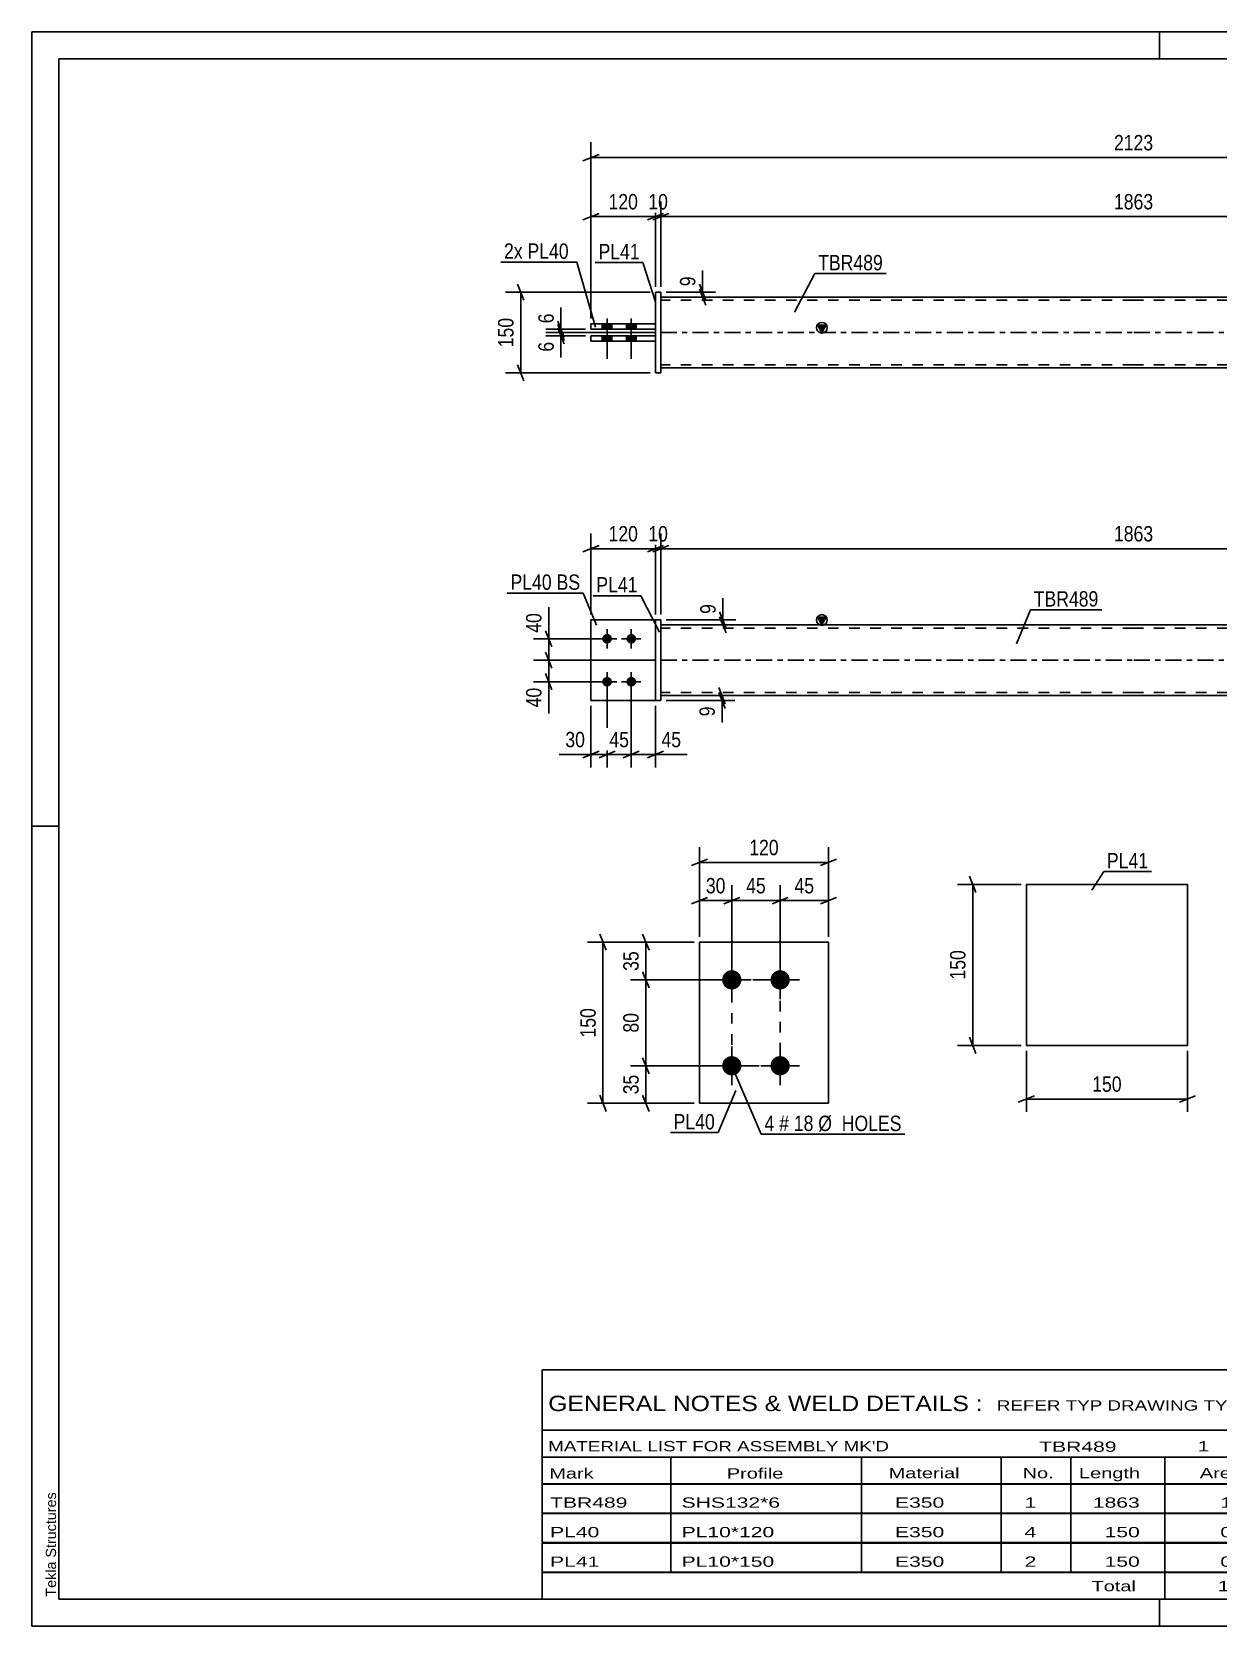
# Model space of a CAD drawing. Header units: millimetres. Extents: x 0 to 420, y 0 to 297.
# Drawn here: x 0 to 220.9, y 0 to 297 of the extents above; entities that cross this region are included whole.
import ezdxf

# ---------------------------------------------------------------- set-up
doc = ezdxf.new("R2010")
doc.units = ezdxf.units.MM
doc.linetypes.add('DXK_LINE_DOT2', pattern=[3.9198, 1.9599, -1.9599])
doc.linetypes.add('DXK_LINE_DOT3', pattern=[5.9187, 2.979, -0.9799, 0.9799, -0.9799])
doc.styles.add('Arial', font='ARIAL.TTF', dxfattribs={"height": 0.2})
doc.styles.add('Arial Narrow', font='ARIALN.TTF', dxfattribs={"height": 0.2})

# ---------------------------------------------------------------- blocks, each defined once
blk = doc.blocks.new('Unknown-582684312-1127')
at = {"color": 5, "linetype": 'Continuous'}
for p, q in [((420, 297), (0, 297)), ((0, 297), (0, 0)), ((0, 292), (0, 297)), ((210, 292), (210, 297)), ((415, 292), (5, 292)), ((5, 292), (5, 5)), ((5, 149), (0, 149)), ((0, 0), (0, 5)), ((5, 5), (415, 5)), ((210, 0), (210, 5)), ((0, 0), (420, 0))]:
    blk.add_line(p, q, dxfattribs=at)
at = {"color": 174, "linetype": 'Continuous', "style": 'Arial'}
blk.add_text('Tekla Structures', height=1.9102, rotation=90, dxfattribs=at).set_placement((4.5, 5.5))
blk = doc.blocks.new('Part-582684312-1392 - 1364')
at = {"color": 2, "linetype": 'Continuous'}
for p, q in [((104.12, 187.44), (116.12, 187.44)), ((104.12, 187.44), (104.12, 172.44)), ((116.12, 172.44), (104.12, 172.44)), ((104.12, 172.44), (104.12, 172.44))]:
    blk.add_line(p, q, dxfattribs=at)
at = {"color": 7, "linetype": 'DXK_LINE_DOT2'}
for p, q in [((104.12, 187.44), (116.12, 187.44)), ((116.12, 187.44), (116.12, 187.44)), ((116.12, 187.44), (116.12, 172.44)), ((104.12, 172.44), (116.12, 172.44)), ((104.12, 172.44), (104.12, 172.44))]:
    blk.add_line(p, q, dxfattribs=at)
blk = doc.blocks.new('Part-582684312-1397 - 1364')
at = {"color": 7, "linetype": 'DXK_LINE_DOT2'}
for p, q in [((104.12, 187.44), (116.12, 187.44)), ((104.12, 187.44), (116.12, 187.44)), ((104.12, 172.44), (104.12, 187.44)), ((116.12, 187.44), (116.12, 187.44)), ((116.12, 187.44), (116.12, 172.44)), ((104.12, 172.44), (116.12, 172.44)), ((116.12, 172.44), (104.12, 172.44)), ((104.12, 172.44), (104.12, 172.44))]:
    blk.add_line(p, q, dxfattribs=at)
blk = doc.blocks.new('Part-582684312-1412 - 1364')
at = {"color": 2, "linetype": 'Continuous'}
for p, q in [((117.12, 187.44), (116.12, 187.44)), ((116.12, 187.44), (116.12, 172.44)), ((117.12, 172.44), (117.12, 187.44)), ((116.12, 172.44), (117.12, 172.44)), ((117.12, 172.44), (116.12, 172.44))]:
    blk.add_line(p, q, dxfattribs=at)
at = {"color": 7, "linetype": 'DXK_LINE_DOT2'}
for p, q in [((116.12, 187.44), (117.12, 187.44)), ((116.12, 172.44), (116.12, 172.44)), ((116.12, 172.44), (116.12, 172.44)), ((117.12, 172.44), (117.12, 172.44)), ((117.12, 172.44), (117.12, 172.44))]:
    blk.add_line(p, q, dxfattribs=at)
blk = doc.blocks.new('Bolt-582684312-1414 - 1364')
at = {"linetype": 'Continuous'}
for points in [[(107.12, 183.04), (106.93, 183.06), (106.75, 183.12), (106.59, 183.21), (106.45, 183.34), (106.34, 183.49), (106.26, 183.66), (106.22, 183.85), (106.22, 184.03), (106.26, 184.22), (106.34, 184.39), (106.45, 184.54), (106.59, 184.67), (106.75, 184.76), (106.93, 184.82), (107.12, 184.84), (107.31, 184.82), (107.49, 184.76), (107.65, 184.67), (107.79, 184.54), (107.9, 184.39), (107.98, 184.22), (108.01, 184.03), (108.01, 183.85), (107.98, 183.66), (107.9, 183.49), (107.79, 183.34), (107.65, 183.21), (107.49, 183.12), (107.31, 183.06)], [(111.62, 183.04), (111.43, 183.06), (111.25, 183.12), (111.09, 183.21), (110.95, 183.34), (110.84, 183.49), (110.76, 183.66), (110.72, 183.85), (110.72, 184.03), (110.76, 184.22), (110.84, 184.39), (110.95, 184.54), (111.09, 184.67), (111.25, 184.76), (111.43, 184.82), (111.62, 184.84), (111.81, 184.82), (111.99, 184.76), (112.15, 184.67), (112.29, 184.54), (112.4, 184.39), (112.48, 184.22), (112.51, 184.03), (112.51, 183.85), (112.48, 183.66), (112.4, 183.49), (112.29, 183.34), (112.15, 183.21), (111.99, 183.12), (111.81, 183.06)], [(107.12, 175.04), (106.93, 175.06), (106.75, 175.12), (106.59, 175.21), (106.45, 175.34), (106.34, 175.49), (106.26, 175.66), (106.22, 175.85), (106.22, 176.03), (106.26, 176.22), (106.34, 176.39), (106.45, 176.54), (106.59, 176.67), (106.75, 176.76), (106.93, 176.82), (107.12, 176.84), (107.31, 176.82), (107.49, 176.76), (107.65, 176.67), (107.79, 176.54), (107.9, 176.39), (107.98, 176.22), (108.01, 176.03), (108.01, 175.85), (107.98, 175.66), (107.9, 175.49), (107.79, 175.34), (107.65, 175.21), (107.49, 175.12), (107.31, 175.06)], [(111.62, 175.04), (111.43, 175.06), (111.25, 175.12), (111.09, 175.21), (110.95, 175.34), (110.84, 175.49), (110.76, 175.66), (110.72, 175.85), (110.72, 176.03), (110.76, 176.22), (110.84, 176.39), (110.95, 176.54), (111.09, 176.67), (111.25, 176.76), (111.43, 176.82), (111.62, 176.84), (111.81, 176.82), (111.99, 176.76), (112.15, 176.67), (112.29, 176.54), (112.4, 176.39), (112.48, 176.22), (112.51, 176.03), (112.51, 175.85), (112.48, 175.66), (112.4, 175.49), (112.29, 175.34), (112.15, 175.21), (111.99, 175.12), (111.81, 175.06)]]:
    blk.add_hatch(color=1, dxfattribs=at).paths.add_polyline_path(points)
at = {"color": 1, "linetype": 'Continuous'}
for p, q in [((107.12, 182.14), (107.12, 185.74)), ((111.62, 182.14), (111.62, 185.74)), ((108.92, 183.94), (105.32, 183.94)), ((113.42, 183.94), (109.82, 183.94)), ((108.92, 175.94), (105.32, 175.94)), ((107.12, 174.14), (107.12, 177.74)), ((113.42, 175.94), (109.82, 175.94)), ((111.62, 174.14), (111.62, 177.74))]:
    blk.add_line(p, q, dxfattribs=at)
blk = doc.blocks.new('Part-582684312-1439 - 1364')
at = {"linetype": 'Continuous'}
blk.add_hatch(color=2, dxfattribs=at).paths.add_polyline_path([(147.12, 186.54), (146.32, 187.94), (147.92, 187.94)])
at = {"color": 2, "linetype": 'Continuous'}
for p, q in [((147.12, 186.54), (146.32, 187.94)), ((146.32, 187.94), (147.92, 187.94)), ((147.92, 187.94), (147.12, 186.54)), ((117.12, 186.54), (205.12, 186.54)), ((205.22, 186.54), (293.22, 186.54)), ((117.12, 173.34), (205.12, 173.34)), ((205.22, 173.34), (293.22, 173.34))]:
    blk.add_line(p, q, dxfattribs=at)
at = {"color": 7, "linetype": 'DXK_LINE_DOT2'}
for p, q in [((117.12, 173.34), (117.12, 186.54)), ((205.12, 185.94), (117.12, 185.94)), ((293.22, 185.94), (205.22, 185.94)), ((293.22, 186.54), (293.22, 173.34)), ((205.12, 173.94), (117.12, 173.94)), ((293.22, 173.94), (205.22, 173.94))]:
    blk.add_line(p, q, dxfattribs=at)
at = {"color": 7, "linetype": 'DXK_LINE_DOT3'}
for p, q in [((117.12, 179.94), (205.12, 179.94)), ((205.22, 179.94), (293.22, 179.94))]:
    blk.add_line(p, q, dxfattribs=at)
at = {"color": 2, "linetype": 'Continuous'}
blk.add_circle((147.12, 187.44), 1, dxfattribs=at)
blk = doc.blocks.new('Part-582684312-1771 - 1745')
at = {"color": 2, "linetype": 'Continuous'}
for p, q in [((116.12, 240.39), (104.12, 240.39)), ((104.12, 239.39), (104.12, 240.39)), ((104.12, 239.39), (116.12, 239.39)), ((116.12, 239.39), (104.12, 239.39)), ((116.12, 239.39), (116.12, 240.39))]:
    blk.add_line(p, q, dxfattribs=at)
at = {"color": 7, "linetype": 'DXK_LINE_DOT2'}
for p, q in [((104.12, 240.39), (116.12, 240.39)), ((104.12, 239.39), (104.12, 239.39)), ((116.12, 239.39), (116.12, 239.39)), ((116.12, 239.39), (116.12, 239.39))]:
    blk.add_line(p, q, dxfattribs=at)
blk = doc.blocks.new('Part-582684312-1751 - 1745')
at = {"linetype": 'Continuous'}
blk.add_hatch(color=2, dxfattribs=at).paths.add_polyline_path([(147.12, 240.99), (146.32, 242.39), (147.92, 242.39)])
at = {"color": 2, "linetype": 'Continuous'}
for p, q in [((117.12, 247.59), (205.12, 247.59)), ((205.22, 247.59), (293.22, 247.59)), ((147.12, 240.99), (146.32, 242.39)), ((146.32, 242.39), (147.92, 242.39)), ((147.92, 242.39), (147.12, 240.99)), ((117.12, 234.39), (205.12, 234.39)), ((205.22, 234.39), (293.22, 234.39))]:
    blk.add_line(p, q, dxfattribs=at)
at = {"color": 7, "linetype": 'DXK_LINE_DOT2'}
for p, q in [((117.12, 247.59), (117.12, 234.39)), ((205.12, 246.99), (117.12, 246.99)), ((293.22, 246.99), (205.22, 246.99)), ((293.22, 247.59), (293.22, 234.39)), ((205.12, 234.99), (117.12, 234.99)), ((293.22, 234.99), (205.22, 234.99))]:
    blk.add_line(p, q, dxfattribs=at)
at = {"color": 7, "linetype": 'DXK_LINE_DOT3'}
for p, q in [((117.12, 240.99), (205.12, 240.99)), ((205.22, 240.99), (293.22, 240.99))]:
    blk.add_line(p, q, dxfattribs=at)
at = {"color": 2, "linetype": 'Continuous'}
blk.add_circle((147.12, 241.89), 1, dxfattribs=at)
blk = doc.blocks.new('Part-582684312-1776 - 1745')
at = {"color": 2, "linetype": 'Continuous'}
for p, q in [((116.12, 242.59), (104.12, 242.59)), ((104.12, 241.59), (104.12, 242.59)), ((104.12, 241.59), (116.12, 241.59)), ((116.12, 241.59), (104.12, 241.59)), ((116.12, 241.59), (116.12, 242.59))]:
    blk.add_line(p, q, dxfattribs=at)
at = {"color": 7, "linetype": 'DXK_LINE_DOT2'}
for p, q in [((104.12, 242.59), (116.12, 242.59)), ((104.12, 241.59), (104.12, 241.59)), ((116.12, 241.59), (116.12, 241.59)), ((116.12, 241.59), (116.12, 241.59))]:
    blk.add_line(p, q, dxfattribs=at)
blk = doc.blocks.new('Part-582684312-1781 - 1745')
at = {"color": 2, "linetype": 'Continuous'}
for p, q in [((116.12, 248.49), (117.12, 248.49)), ((116.12, 248.49), (116.12, 233.49)), ((117.12, 248.49), (117.12, 233.49)), ((116.12, 233.49), (117.12, 233.49)), ((117.12, 233.49), (116.12, 233.49))]:
    blk.add_line(p, q, dxfattribs=at)
at = {"color": 7, "linetype": 'DXK_LINE_DOT2'}
for p, q in [((116.12, 248.49), (117.12, 248.49)), ((117.12, 248.49), (117.12, 248.49)), ((116.12, 233.49), (116.12, 233.49)), ((116.12, 233.49), (116.12, 233.49)), ((117.12, 233.49), (117.12, 233.49)), ((117.12, 233.49), (117.12, 233.49))]:
    blk.add_line(p, q, dxfattribs=at)
blk = doc.blocks.new('Bolt-582684312-1783 - 1745')
at = {"linetype": 'Continuous'}
for points in [[(106.22, 241.59), (108.02, 241.59), (108.02, 242.59), (106.22, 242.59)], [(106.22, 241.59), (108.02, 241.59), (108.02, 242.59), (106.22, 242.59)], [(110.72, 241.59), (112.52, 241.59), (112.52, 242.59), (110.72, 242.59)], [(110.72, 241.59), (112.52, 241.59), (112.52, 242.59), (110.72, 242.59)], [(106.22, 239.39), (108.02, 239.39), (108.02, 240.39), (106.22, 240.39)], [(106.22, 239.39), (108.02, 239.39), (108.02, 240.39), (106.22, 240.39)], [(110.72, 239.39), (112.52, 239.39), (112.52, 240.39), (110.72, 240.39)], [(110.72, 239.39), (112.52, 239.39), (112.52, 240.39), (110.72, 240.39)]]:
    blk.add_hatch(color=1, dxfattribs=at).paths.add_polyline_path(points)
at = {"color": 1, "linetype": 'Continuous'}
for p, q in [((107.12, 243.59), (107.12, 236.09)), ((107.12, 243.59), (107.12, 236.09)), ((111.62, 243.59), (111.62, 236.09)), ((111.62, 243.59), (111.62, 236.09)), ((106.22, 242.59), (106.22, 241.59)), ((106.22, 242.59), (106.22, 241.59)), ((108.02, 242.59), (108.02, 241.59)), ((108.02, 242.59), (108.02, 241.59)), ((110.72, 242.59), (110.72, 241.59)), ((110.72, 242.59), (110.72, 241.59)), ((112.52, 242.59), (112.52, 241.59)), ((112.52, 242.59), (112.52, 241.59)), ((106.22, 240.39), (106.22, 239.39)), ((106.22, 240.39), (106.22, 239.39)), ((108.02, 240.39), (108.02, 239.39)), ((108.02, 240.39), (108.02, 239.39)), ((110.72, 240.39), (110.72, 239.39)), ((110.72, 240.39), (110.72, 239.39)), ((112.52, 240.39), (112.52, 239.39)), ((112.52, 240.39), (112.52, 239.39))]:
    blk.add_line(p, q, dxfattribs=at)
blk = doc.blocks.new('Bolt-582684312-2085 - 2022')
at = {"linetype": 'Continuous'}
for points in [[(130.34, 118.6), (129.96, 118.63), (129.6, 118.75), (129.28, 118.94), (129, 119.19), (128.78, 119.5), (128.63, 119.84), (128.55, 120.21), (128.55, 120.58), (128.63, 120.95), (128.78, 121.3), (129, 121.6), (129.28, 121.85), (129.6, 122.04), (129.96, 122.16), (130.34, 122.2), (130.71, 122.16), (131.07, 122.04), (131.4, 121.85), (131.67, 121.6), (131.9, 121.3), (132.05, 120.95), (132.13, 120.58), (132.13, 120.21), (132.05, 119.84), (131.9, 119.5), (131.67, 119.19), (131.4, 118.94), (131.07, 118.75), (130.71, 118.63)], [(139.34, 118.6), (138.96, 118.63), (138.6, 118.75), (138.28, 118.94), (138, 119.19), (137.78, 119.5), (137.63, 119.84), (137.55, 120.21), (137.55, 120.58), (137.63, 120.95), (137.78, 121.3), (138, 121.6), (138.28, 121.85), (138.6, 122.04), (138.96, 122.16), (139.34, 122.2), (139.71, 122.16), (140.07, 122.04), (140.4, 121.85), (140.67, 121.6), (140.9, 121.3), (141.05, 120.95), (141.13, 120.58), (141.13, 120.21), (141.05, 119.84), (140.9, 119.5), (140.67, 119.19), (140.4, 118.94), (140.07, 118.75), (139.71, 118.63)], [(130.34, 102.6), (129.96, 102.63), (129.6, 102.75), (129.28, 102.94), (129, 103.19), (128.78, 103.5), (128.63, 103.84), (128.55, 104.21), (128.55, 104.58), (128.63, 104.95), (128.78, 105.3), (129, 105.6), (129.28, 105.85), (129.6, 106.04), (129.96, 106.16), (130.34, 106.2), (130.71, 106.16), (131.07, 106.04), (131.4, 105.85), (131.67, 105.6), (131.9, 105.3), (132.05, 104.95), (132.13, 104.58), (132.13, 104.21), (132.05, 103.84), (131.9, 103.5), (131.67, 103.19), (131.4, 102.94), (131.07, 102.75), (130.71, 102.63)], [(139.34, 102.6), (138.96, 102.63), (138.6, 102.75), (138.28, 102.94), (138, 103.19), (137.78, 103.5), (137.63, 103.84), (137.55, 104.21), (137.55, 104.58), (137.63, 104.95), (137.78, 105.3), (138, 105.6), (138.28, 105.85), (138.6, 106.04), (138.96, 106.16), (139.34, 106.2), (139.71, 106.16), (140.07, 106.04), (140.4, 105.85), (140.67, 105.6), (140.9, 105.3), (141.05, 104.95), (141.13, 104.58), (141.13, 104.21), (141.05, 103.84), (140.9, 103.5), (140.67, 103.19), (140.4, 102.94), (140.07, 102.75), (139.71, 102.63)]]:
    blk.add_hatch(color=1, dxfattribs=at).paths.add_polyline_path(points)
at = {"color": 1, "linetype": 'Continuous'}
for p, q in [((130.34, 116.8), (130.34, 124)), ((139.34, 116.8), (139.34, 124)), ((133.94, 120.4), (126.74, 120.4)), ((142.94, 120.4), (135.74, 120.4)), ((130.34, 100.8), (130.34, 108)), ((139.34, 100.8), (139.34, 108)), ((133.94, 104.4), (126.74, 104.4)), ((142.94, 104.4), (135.74, 104.4))]:
    blk.add_line(p, q, dxfattribs=at)
blk = doc.blocks.new('Part-582684312-2090 - 2022')
at = {"color": 2, "linetype": 'Continuous'}
for p, q in [((124.34, 127.4), (148.34, 127.4)), ((124.34, 97.4), (124.34, 127.4)), ((148.34, 127.4), (148.34, 127.4)), ((148.34, 127.4), (148.34, 97.4)), ((148.34, 97.4), (124.34, 97.4)), ((124.34, 97.4), (124.34, 97.4))]:
    blk.add_line(p, q, dxfattribs=at)
at = {"color": 7, "linetype": 'DXK_LINE_DOT2'}
for p, q in [((124.34, 127.4), (148.34, 127.4)), ((124.34, 97.4), (148.34, 97.4)), ((124.34, 97.4), (124.34, 97.4))]:
    blk.add_line(p, q, dxfattribs=at)
blk = doc.blocks.new('Part-582684312-2237 - 2231')
at = {"color": 2, "linetype": 'Continuous'}
for p, q in [((185.2, 138.19), (215.2, 138.19)), ((185.2, 108.19), (185.2, 138.19)), ((215.2, 138.19), (215.2, 108.19)), ((215.2, 108.19), (185.2, 108.19))]:
    blk.add_line(p, q, dxfattribs=at)
blk = doc.blocks.new('Rectangle-582684312-2216 - 2022')
at = {"color": 1, "linetype": 'DXK_LINE_DOT2'}
blk.add_lwpolyline([(130.34, 120.4), (139.34, 120.4), (139.34, 104.4), (130.34, 104.4), (130.34, 120.4)], close=True, dxfattribs=at)
blk = doc.blocks.new('StraightDimension-582684312-1601 - 1364')
at = {"color": 7, "linetype": 'Continuous'}
for p, q in [((95.64, 185.44), (96.84, 182.44)), ((106.12, 183.94), (93.39, 183.94)), ((96.84, 178.44), (95.64, 181.44)), ((96.24, 179.94), (96.24, 183.94)), ((116.12, 179.94), (93.39, 179.94))]:
    blk.add_line(p, q, dxfattribs=at)
at = {"color": 0}
blk.add_wipeout([(95.49, 189.32), (91.29, 189.32), (91.29, 184.46), (95.49, 184.46)], dxfattribs=at)
at = {"color": 7, "linetype": 'Continuous'}
blk.add_line((96.24, 183.94), (96.24, 189.85), dxfattribs=at)
blk.add_line((96.24, 183.94), (96.24, 189.85), dxfattribs=at)
at = {"color": 3, "style": 'Arial Narrow'}
blk.add_text('40', height=2.863, rotation=90.0002, dxfattribs=at).set_placement((94.89, 185.06))
blk = doc.blocks.new('StraightDimension-582684312-1572 - 1364')
at = {"color": 7, "linetype": 'Continuous'}
for p, q in [((107.12, 174.94), (107.12, 159.98)), ((104.12, 171.44), (104.12, 159.98)), ((102.62, 161.78), (105.62, 162.98)), ((104.12, 162.38), (107.12, 162.38)), ((108.62, 162.98), (105.62, 161.78))]:
    blk.add_line(p, q, dxfattribs=at)
at = {"color": 0}
blk.add_wipeout([(103.59, 163.13), (103.59, 167.33), (98.74, 167.33), (98.74, 163.13)], dxfattribs=at)
at = {"color": 7, "linetype": 'Continuous'}
blk.add_line((104.12, 162.38), (98.21, 162.38), dxfattribs=at)
blk.add_line((104.12, 162.38), (98.21, 162.38), dxfattribs=at)
at = {"color": 3, "style": 'Arial Narrow'}
blk.add_text('30', height=2.863, dxfattribs=at).set_placement((99.34, 163.73))
blk = doc.blocks.new('StraightDimension-582684312-1565 - 1364')
at = {"color": 7, "linetype": 'Continuous'}
for p, q in [((107.12, 174.94), (107.12, 159.98)), ((111.62, 174.94), (111.62, 159.98)), ((105.62, 161.78), (108.62, 162.98)), ((107.12, 162.38), (111.62, 162.38)), ((113.12, 162.98), (110.12, 161.78))]:
    blk.add_line(p, q, dxfattribs=at)
at = {"color": 0}
blk.add_wipeout([(111.8, 163.13), (111.8, 167.33), (106.94, 167.33), (106.94, 163.13)], dxfattribs=at)
at = {"color": 3, "style": 'Arial Narrow'}
blk.add_text('45', height=2.863, dxfattribs=at).set_placement((107.54, 163.73))
blk = doc.blocks.new('StraightDimension-582684312-1552 - 1364')
at = {"color": 7, "linetype": 'Continuous'}
for p, q in [((111.62, 174.94), (111.62, 159.98)), ((116.12, 171.44), (116.12, 159.98)), ((110.12, 161.78), (113.12, 162.98)), ((111.62, 162.38), (116.12, 162.38)), ((117.62, 162.98), (114.62, 161.78))]:
    blk.add_line(p, q, dxfattribs=at)
at = {"color": 0}
blk.add_wipeout([(121.5, 163.13), (121.5, 167.33), (116.64, 167.33), (116.64, 163.13)], dxfattribs=at)
at = {"color": 7, "linetype": 'Continuous'}
blk.add_line((116.12, 162.38), (122.03, 162.38), dxfattribs=at)
blk.add_line((116.12, 162.38), (122.03, 162.38), dxfattribs=at)
at = {"color": 3, "style": 'Arial Narrow'}
blk.add_text('45', height=2.863, dxfattribs=at).set_placement((117.24, 163.73))
blk = doc.blocks.new('StraightDimension-582684312-1458 - 1364')
at = {"color": 7, "linetype": 'Continuous'}
for p, q in [((104.12, 188.44), (104.12, 203.57)), ((116.12, 188.44), (116.12, 203.57)), ((102.62, 200.12), (105.62, 201.32)), ((104.12, 200.72), (116.12, 200.72)), ((117.62, 201.32), (114.62, 200.12))]:
    blk.add_line(p, q, dxfattribs=at)
at = {"color": 0}
blk.add_wipeout([(113.46, 201.47), (113.46, 205.67), (106.78, 205.67), (106.78, 201.47)], dxfattribs=at)
at = {"color": 3, "style": 'Arial Narrow'}
blk.add_text('120', height=2.863, dxfattribs=at).set_placement((107.38, 202.07))
blk = doc.blocks.new('StraightDimension-582684312-1485 - 1364')
at = {"color": 7, "linetype": 'Continuous'}
for p, q in [((116.12, 188.44), (116.12, 203.57)), ((117.12, 188.44), (117.12, 203.57)), ((114.62, 200.12), (117.62, 201.32)), ((118.62, 201.32), (115.62, 200.12)), ((116.12, 200.72), (117.12, 200.72))]:
    blk.add_line(p, q, dxfattribs=at)
at = {"color": 0}
blk.add_wipeout([(119.05, 201.47), (119.05, 205.67), (114.19, 205.67), (114.19, 201.47)], dxfattribs=at)
at = {"color": 3, "style": 'Arial Narrow'}
blk.add_text('10', height=2.863, dxfattribs=at).set_placement((114.79, 202.07))
blk = doc.blocks.new('StraightDimension-582684312-1502 - 1364')
at = {"color": 7, "linetype": 'Continuous'}
for p, q in [((117.12, 188.44), (117.12, 203.57)), ((293.22, 188.44), (293.22, 203.57)), ((118.62, 201.32), (115.62, 200.12)), ((117.12, 200.72), (293.22, 200.72)), ((291.72, 200.12), (294.72, 201.32))]:
    blk.add_line(p, q, dxfattribs=at)
at = {"color": 0}
blk.add_wipeout([(209.43, 201.47), (209.43, 205.67), (200.91, 205.67), (200.91, 201.47)], dxfattribs=at)
at = {"color": 3, "style": 'Arial Narrow'}
blk.add_text('1863', height=2.863, dxfattribs=at).set_placement((201.51, 202.07))
blk = doc.blocks.new('StraightDimension-582684312-1583 - 1364')
at = {"color": 7, "linetype": 'Continuous'}
for p, q in [((118.12, 173.34), (130.92, 173.34)), ((118.12, 172.44), (130.92, 172.44)), ((127.92, 174.84), (129.12, 171.84)), ((129.12, 170.94), (127.92, 173.94)), ((128.52, 172.44), (128.52, 173.34))]:
    blk.add_line(p, q, dxfattribs=at)
at = {"color": 0}
blk.add_wipeout([(127.77, 171.92), (123.57, 171.92), (123.57, 168.89), (127.77, 168.89)], dxfattribs=at)
at = {"color": 7, "linetype": 'Continuous'}
blk.add_line((128.52, 172.44), (128.52, 168.36), dxfattribs=at)
blk.add_line((128.52, 172.44), (128.52, 168.36), dxfattribs=at)
at = {"color": 3, "style": 'Arial Narrow'}
blk.add_text('9', height=2.86, rotation=90.0002, dxfattribs=at).set_placement((127.17, 169.49))
blk = doc.blocks.new('StraightDimension-582684312-1592 - 1364')
at = {"color": 7, "linetype": 'Continuous'}
for p, q in [((118.12, 187.44), (131.08, 187.44)), ((128.08, 188.94), (129.28, 185.94)), ((129.28, 185.04), (128.08, 188.04)), ((128.68, 186.54), (128.68, 187.44)), ((118.12, 186.54), (131.08, 186.54))]:
    blk.add_line(p, q, dxfattribs=at)
at = {"color": 0}
blk.add_wipeout([(127.93, 190.99), (123.73, 190.99), (123.73, 187.97), (127.93, 187.97)], dxfattribs=at)
at = {"color": 7, "linetype": 'Continuous'}
blk.add_line((128.68, 187.44), (128.68, 191.52), dxfattribs=at)
blk.add_line((128.68, 187.44), (128.68, 191.52), dxfattribs=at)
at = {"color": 3, "style": 'Arial Narrow'}
blk.add_text('9', height=2.86, rotation=90.0002, dxfattribs=at).set_placement((127.33, 188.57))
blk = doc.blocks.new('StraightDimension-582684312-1618 - 1364')
at = {"color": 7, "linetype": 'Continuous'}
for p, q in [((95.64, 181.44), (96.84, 178.44)), ((116.12, 179.94), (93.39, 179.94)), ((96.24, 175.94), (96.24, 179.94)), ((106.12, 175.94), (93.39, 175.94)), ((96.84, 174.44), (95.64, 177.44))]:
    blk.add_line(p, q, dxfattribs=at)
at = {"color": 0}
blk.add_wipeout([(95.49, 175.41), (91.29, 175.41), (91.29, 170.56), (95.49, 170.56)], dxfattribs=at)
at = {"color": 7, "linetype": 'Continuous'}
blk.add_line((96.24, 175.94), (96.24, 170.03), dxfattribs=at)
blk.add_line((96.24, 175.94), (96.24, 170.03), dxfattribs=at)
at = {"color": 3, "style": 'Arial Narrow'}
blk.add_text('40', height=2.863, rotation=90.0002, dxfattribs=at).set_placement((94.89, 171.16))
blk = doc.blocks.new('StraightDimension-582684312-1833 - 1745')
at = {"color": 7, "linetype": 'Continuous'}
for p, q in [((116.12, 240.99), (95.68, 240.99)), ((97.93, 242.49), (99.13, 239.49)), ((99.13, 238.89), (97.93, 241.89)), ((98.53, 240.39), (98.53, 240.99)), ((103.12, 240.39), (95.68, 240.39))]:
    blk.add_line(p, q, dxfattribs=at)
at = {"color": 0}
blk.add_wipeout([(97.78, 239.86), (93.58, 239.86), (93.58, 236.83), (97.78, 236.83)], dxfattribs=at)
at = {"color": 7, "linetype": 'Continuous'}
blk.add_line((98.53, 240.39), (98.53, 236.31), dxfattribs=at)
blk.add_line((98.53, 240.39), (98.53, 236.31), dxfattribs=at)
at = {"color": 3, "style": 'Arial Narrow'}
blk.add_text('6', height=2.86, rotation=90.0002, dxfattribs=at).set_placement((97.18, 237.43))
blk = doc.blocks.new('StraightDimension-582684312-1882 - 1745')
at = {"color": 7, "linetype": 'Continuous'}
for p, q in [((104.12, 243.59), (104.12, 265.43)), ((116.12, 249.49), (116.12, 265.43)), ((102.62, 261.98), (105.62, 263.18)), ((104.12, 262.58), (116.12, 262.58)), ((117.62, 263.18), (114.62, 261.98))]:
    blk.add_line(p, q, dxfattribs=at)
at = {"color": 0}
blk.add_wipeout([(113.46, 263.33), (113.46, 267.53), (106.78, 267.53), (106.78, 263.33)], dxfattribs=at)
at = {"color": 3, "style": 'Arial Narrow'}
blk.add_text('120', height=2.863, dxfattribs=at).set_placement((107.38, 263.93))
blk = doc.blocks.new('StraightDimension-582684312-1817 - 1745')
at = {"color": 7, "linetype": 'Continuous'}
for p, q in [((103.12, 241.59), (95.68, 241.59)), ((116.12, 240.99), (95.68, 240.99)), ((97.93, 243.09), (99.13, 240.09)), ((99.13, 239.49), (97.93, 242.49)), ((98.53, 240.99), (98.53, 241.59))]:
    blk.add_line(p, q, dxfattribs=at)
at = {"color": 0}
blk.add_wipeout([(97.78, 245.14), (93.58, 245.14), (93.58, 242.11), (97.78, 242.11)], dxfattribs=at)
at = {"color": 7, "linetype": 'Continuous'}
blk.add_line((98.53, 241.59), (98.53, 245.66), dxfattribs=at)
blk.add_line((98.53, 241.59), (98.53, 245.66), dxfattribs=at)
at = {"color": 3, "style": 'Arial Narrow'}
blk.add_text('6', height=2.86, rotation=90.0002, dxfattribs=at).set_placement((97.18, 242.71))
blk = doc.blocks.new('StraightDimension-582684312-1850 - 1745')
at = {"color": 7, "linetype": 'Continuous'}
for p, q in [((124.3, 249.99), (125.5, 246.99)), ((118.12, 248.49), (127.3, 248.49)), ((118.12, 247.59), (127.3, 247.59)), ((125.5, 246.09), (124.3, 249.09)), ((124.9, 247.59), (124.9, 248.49))]:
    blk.add_line(p, q, dxfattribs=at)
at = {"color": 0}
blk.add_wipeout([(124.15, 252.04), (119.95, 252.04), (119.95, 249.01), (124.15, 249.01)], dxfattribs=at)
at = {"color": 7, "linetype": 'Continuous'}
blk.add_line((124.9, 248.49), (124.9, 252.56), dxfattribs=at)
blk.add_line((124.9, 248.49), (124.9, 252.56), dxfattribs=at)
at = {"color": 3, "style": 'Arial Narrow'}
blk.add_text('9', height=2.86, rotation=90.0002, dxfattribs=at).set_placement((123.55, 249.61))
blk = doc.blocks.new('StraightDimension-582684312-1861 - 1745')
at = {"color": 7, "linetype": 'Continuous'}
for p, q in [((91.63, 246.99), (90.43, 249.99)), ((115.12, 248.49), (88.18, 248.49)), ((91.03, 233.49), (91.03, 248.49)), ((90.43, 234.99), (91.63, 231.99)), ((115.12, 233.49), (88.18, 233.49))]:
    blk.add_line(p, q, dxfattribs=at)
at = {"color": 0}
blk.add_wipeout([(90.28, 244.33), (86.08, 244.33), (86.08, 237.64), (90.28, 237.64)], dxfattribs=at)
at = {"color": 3, "style": 'Arial Narrow'}
blk.add_text('150', height=2.863, rotation=90.0002, dxfattribs=at).set_placement((89.68, 238.24))
blk = doc.blocks.new('StraightDimension-582684312-1872 - 1745')
at = {"color": 7, "linetype": 'Continuous'}
for p, q in [((116.12, 249.49), (116.12, 265.43)), ((117.12, 249.49), (117.12, 265.43)), ((114.62, 261.98), (117.62, 263.18)), ((118.62, 263.18), (115.62, 261.98)), ((116.12, 262.58), (117.12, 262.58))]:
    blk.add_line(p, q, dxfattribs=at)
at = {"color": 0}
blk.add_wipeout([(119.05, 263.33), (119.05, 267.53), (114.19, 267.53), (114.19, 263.33)], dxfattribs=at)
at = {"color": 3, "style": 'Arial Narrow'}
blk.add_text('10', height=2.863, dxfattribs=at).set_placement((114.79, 263.93))
blk = doc.blocks.new('StraightDimension-582684312-1892 - 1745')
at = {"color": 7, "linetype": 'Continuous'}
for p, q in [((117.12, 249.49), (117.12, 265.43)), ((293.22, 249.49), (293.22, 265.43)), ((118.62, 263.18), (115.62, 261.98)), ((117.12, 262.58), (293.22, 262.58)), ((291.72, 261.98), (294.72, 263.18))]:
    blk.add_line(p, q, dxfattribs=at)
at = {"color": 0}
blk.add_wipeout([(209.43, 263.33), (209.43, 267.53), (200.91, 267.53), (200.91, 263.33)], dxfattribs=at)
at = {"color": 3, "style": 'Arial Narrow'}
blk.add_text('1863', height=2.863, dxfattribs=at).set_placement((201.51, 263.93))
blk = doc.blocks.new('StraightDimension-582684312-1923 - 1745')
at = {"color": 7, "linetype": 'Continuous'}
for p, q in [((104.12, 243.59), (104.12, 276.43)), ((306.22, 243.59), (306.22, 276.43)), ((105.62, 274.18), (102.62, 272.98)), ((104.12, 273.58), (306.22, 273.58)), ((304.72, 272.98), (307.72, 274.18))]:
    blk.add_line(p, q, dxfattribs=at)
at = {"color": 0}
blk.add_wipeout([(209.43, 274.33), (209.43, 278.53), (200.91, 278.53), (200.91, 274.33)], dxfattribs=at)
at = {"color": 3, "style": 'Arial Narrow'}
blk.add_text('2123', height=2.863, dxfattribs=at).set_placement((201.51, 274.93))
blk = doc.blocks.new('StraightDimension-582684312-2094 - 2022')
at = {"color": 7, "linetype": 'Continuous'}
for p, q in [((125.84, 142.87), (122.84, 141.67)), ((124.34, 128.4), (124.34, 145.12)), ((146.84, 141.67), (149.84, 142.87)), ((148.34, 128.4), (148.34, 145.12)), ((124.34, 142.27), (148.34, 142.27))]:
    blk.add_line(p, q, dxfattribs=at)
at = {"color": 0}
blk.add_wipeout([(139.68, 143.02), (139.68, 147.22), (132.99, 147.22), (132.99, 143.02)], dxfattribs=at)
at = {"color": 3, "style": 'Arial Narrow'}
blk.add_text('120', height=2.863, dxfattribs=at).set_placement((133.59, 143.62))
blk = doc.blocks.new('StraightDimension-582684312-2114 - 2022')
at = {"color": 7, "linetype": 'Continuous'}
for p, q in [((124.34, 128.4), (124.34, 138.01)), ((130.34, 121.4), (130.34, 138.01)), ((122.84, 134.56), (125.84, 135.76)), ((124.34, 135.16), (130.34, 135.16)), ((131.84, 135.76), (128.84, 134.56))]:
    blk.add_line(p, q, dxfattribs=at)
at = {"color": 0}
blk.add_wipeout([(129.77, 135.91), (129.77, 140.11), (124.91, 140.11), (124.91, 135.91)], dxfattribs=at)
at = {"color": 3, "style": 'Arial Narrow'}
blk.add_text('30', height=2.863, dxfattribs=at).set_placement((125.51, 136.51))
blk = doc.blocks.new('StraightDimension-582684312-2154 - 2022')
at = {"color": 7, "linetype": 'Continuous'}
for p, q in [((106.94, 125.9), (105.74, 128.9)), ((123.34, 127.4), (103.49, 127.4)), ((106.34, 97.4), (106.34, 127.4)), ((105.74, 98.9), (106.94, 95.9)), ((123.34, 97.4), (103.49, 97.4))]:
    blk.add_line(p, q, dxfattribs=at)
at = {"color": 0}
blk.add_wipeout([(105.59, 115.74), (101.39, 115.74), (101.39, 109.05), (105.59, 109.05)], dxfattribs=at)
at = {"color": 3, "style": 'Arial Narrow'}
blk.add_text('150', height=2.863, rotation=90.0002, dxfattribs=at).set_placement((104.99, 109.65))
blk = doc.blocks.new('StraightDimension-582684312-2127 - 2022')
at = {"color": 7, "linetype": 'Continuous'}
for p, q in [((130.34, 121.4), (130.34, 138.01)), ((139.34, 121.4), (139.34, 138.01)), ((128.84, 134.56), (131.84, 135.76)), ((130.34, 135.16), (139.34, 135.16)), ((140.84, 135.76), (137.84, 134.56))]:
    blk.add_line(p, q, dxfattribs=at)
at = {"color": 0}
blk.add_wipeout([(137.27, 135.91), (137.27, 140.11), (132.41, 140.11), (132.41, 135.91)], dxfattribs=at)
at = {"color": 3, "style": 'Arial Narrow'}
blk.add_text('45', height=2.863, dxfattribs=at).set_placement((133.01, 136.51))
blk = doc.blocks.new('StraightDimension-582684312-2137 - 2022')
at = {"color": 7, "linetype": 'Continuous'}
for p, q in [((139.34, 121.4), (139.34, 138.01)), ((148.34, 128.4), (148.34, 138.01)), ((137.84, 134.56), (140.84, 135.76)), ((139.34, 135.16), (148.34, 135.16)), ((149.84, 135.76), (146.84, 134.56))]:
    blk.add_line(p, q, dxfattribs=at)
at = {"color": 0}
blk.add_wipeout([(146.27, 135.91), (146.27, 140.11), (141.41, 140.11), (141.41, 135.91)], dxfattribs=at)
at = {"color": 3, "style": 'Arial Narrow'}
blk.add_text('45', height=2.863, dxfattribs=at).set_placement((142.01, 136.51))
blk = doc.blocks.new('StraightDimension-582684312-2171 - 2022')
at = {"color": 7, "linetype": 'Continuous'}
for p, q in [((129.34, 104.4), (111.49, 104.4)), ((113.74, 105.9), (114.94, 102.9)), ((114.34, 97.4), (114.34, 104.4)), ((114.94, 95.9), (113.74, 98.9)), ((123.34, 97.4), (111.49, 97.4))]:
    blk.add_line(p, q, dxfattribs=at)
at = {"color": 0}
blk.add_wipeout([(113.59, 103.32), (109.39, 103.32), (109.39, 98.47), (113.59, 98.47)], dxfattribs=at)
at = {"color": 3, "style": 'Arial Narrow'}
blk.add_text('35', height=2.863, rotation=90.0002, dxfattribs=at).set_placement((112.99, 99.07))
blk = doc.blocks.new('StraightDimension-582684312-2187 - 2022')
at = {"color": 7, "linetype": 'Continuous'}
for p, q in [((114.94, 118.9), (113.74, 121.9)), ((129.34, 120.4), (111.49, 120.4)), ((114.34, 104.4), (114.34, 120.4)), ((129.34, 104.4), (111.49, 104.4)), ((113.74, 105.9), (114.94, 102.9))]:
    blk.add_line(p, q, dxfattribs=at)
at = {"color": 0}
blk.add_wipeout([(113.59, 114.82), (109.39, 114.82), (109.39, 109.97), (113.59, 109.97)], dxfattribs=at)
at = {"color": 3, "style": 'Arial Narrow'}
blk.add_text('80', height=2.863, rotation=90.0002, dxfattribs=at).set_placement((112.99, 110.57))
blk = doc.blocks.new('StraightDimension-582684312-2200 - 2022')
at = {"color": 7, "linetype": 'Continuous'}
for p, q in [((113.74, 128.9), (114.94, 125.9)), ((123.34, 127.4), (111.49, 127.4)), ((114.34, 120.4), (114.34, 127.4)), ((114.94, 118.9), (113.74, 121.9)), ((129.34, 120.4), (111.49, 120.4))]:
    blk.add_line(p, q, dxfattribs=at)
at = {"color": 0}
blk.add_wipeout([(113.59, 126.32), (109.39, 126.32), (109.39, 121.47), (113.59, 121.47)], dxfattribs=at)
at = {"color": 3, "style": 'Arial Narrow'}
blk.add_text('35', height=2.863, rotation=90.0002, dxfattribs=at).set_placement((112.99, 122.07))
blk = doc.blocks.new('StraightDimension-582684312-2239 - 2231')
at = {"color": 7, "linetype": 'Continuous'}
for p, q in [((175.8, 136.69), (174.6, 139.69)), ((184.2, 138.19), (172.35, 138.19)), ((175.2, 108.19), (175.2, 138.19)), ((184.2, 108.19), (172.35, 108.19)), ((174.6, 109.69), (175.8, 106.69))]:
    blk.add_line(p, q, dxfattribs=at)
at = {"color": 0}
blk.add_wipeout([(174.45, 126.53), (170.25, 126.53), (170.25, 119.85), (174.45, 119.85)], dxfattribs=at)
at = {"color": 3, "style": 'Arial Narrow'}
blk.add_text('150', height=2.863, rotation=90.0002, dxfattribs=at).set_placement((173.85, 120.45))
blk = doc.blocks.new('StraightDimension-582684312-2246 - 2231')
at = {"color": 7, "linetype": 'Continuous'}
for p, q in [((185.2, 107.19), (185.2, 95.79)), ((215.2, 107.19), (215.2, 95.79)), ((186.7, 98.79), (183.7, 97.59)), ((185.2, 98.19), (215.2, 98.19)), ((213.7, 97.59), (216.7, 98.79))]:
    blk.add_line(p, q, dxfattribs=at)
at = {"color": 0}
blk.add_wipeout([(203.55, 98.94), (203.55, 103.14), (196.86, 103.14), (196.86, 98.94)], dxfattribs=at)
at = {"color": 3, "style": 'Arial Narrow'}
blk.add_text('150', height=2.863, dxfattribs=at).set_placement((197.46, 99.54))
blk = doc.blocks.new('Unknown-582684312-2777')
at = {"color": 7, "linetype": 'Continuous'}
for p, q in [((95, 47.75), (255, 47.75)), ((95, 36.5), (95, 47.75)), ((255, 47.75), (255, 36.5)), ((95, 36.5), (255, 36.5)), ((95, 36.5), (95, 31.5)), ((255, 36.5), (255, 31.5)), ((95, 31.5), (255, 31.5)), ((95, 31.5), (95, 26.5)), ((119, 31.5), (119, 26.5)), ((154.5, 31.5), (154.5, 26.5)), ((180.5, 31.5), (180.5, 26.5)), ((193.5, 31.5), (193.5, 26.5)), ((211, 31.5), (211, 26.5)), ((233, 31.5), (233, 26.5)), ((255, 31.5), (255, 26.5)), ((95, 26.5), (255, 26.5)), ((95, 26.45), (95, 21.05)), ((95, 26.45), (255, 26.45)), ((119, 26.5), (119, 21)), ((154.5, 26.5), (154.5, 21)), ((180.5, 26.5), (180.5, 21)), ((193.5, 26.5), (193.5, 21)), ((211, 26.5), (211, 21)), ((233, 26.5), (233, 21)), ((255, 26.45), (255, 21.05)), ((95, 21.05), (255, 21.05)), ((95, 20.95), (95, 15.55)), ((95, 20.95), (255, 20.95)), ((119, 21), (119, 15.5)), ((154.5, 21), (154.5, 15.5)), ((180.5, 21), (180.5, 15.5)), ((193.5, 21), (193.5, 15.5)), ((211, 21), (211, 15.5)), ((233, 21), (233, 15.5)), ((255, 20.95), (255, 15.55)), ((95, 15.55), (255, 15.55)), ((95, 15.45), (95, 10.05)), ((95, 15.45), (255, 15.45)), ((119, 15.5), (119, 10)), ((154.5, 15.5), (154.5, 10)), ((180.5, 15.5), (180.5, 10)), ((193.5, 15.5), (193.5, 10)), ((211, 15.5), (211, 10)), ((233, 15.5), (233, 10)), ((255, 15.45), (255, 10.05)), ((95, 10.05), (255, 10.05)), ((95, 10), (255, 10)), ((95, 10), (95, 5)), ((211, 10), (211, 5)), ((233, 10), (233, 5)), ((255, 10), (255, 5)), ((95, 5), (255, 5))]:
    blk.add_line(p, q, dxfattribs=at)
at = {"color": 7, "style": 'Arial Narrow'}
for s, height, width, p in [('GENERAL NOTES & WELD DETAILS :', 2.8633, 1.4, (96.15, 40.06)), ('REFER TYP DRAWING TYP-01', 1.9089, 1.6, (179.7, 40.16)), ("MATERIAL LIST FOR ASSEMBLY MK'D", 1.9089, 1.6, (96.15, 32.56)), ('TBR489', 1.909, 1.794707, (187.59, 32.47)), ('1', 1.91, 1.794707, (217.08, 32.56)), ('No. Required', 1.9089, 1.6, (226.41, 32.56)), ('Mark', 1.909, 1.7, (96.34, 27.5)), ('Profile', 1.909, 1.7, (129.41, 27.5)), ('Material', 1.909, 1.7, (159.54, 27.56)), ('No.', 1.909, 1.7, (184.5, 27.56)), ('Length', 1.909, 1.7, (195, 27.56)), ('Area', 1.909, 1.7, (217.5, 27.56)), ('Weight', 1.909, 1.7, (237, 27.56))]:
    blk.add_text(s, height=height, dxfattribs=dict(at, width=width)).set_placement(p)
at = {"color": 7, "linetype": 'Continuous', "style": 'Arial Narrow'}
for s, height, width, p in [('TBR489', 1.909, 1.794707, (96.5, 22.06)), ('SHS132*6', 1.909, 1.794707, (121, 22.06)), ('E350', 1.909, 1.794707, (160.74, 22.06)), ('1', 1.91, 1.794707, (184.86, 22.06)), ('1863', 1.909, 1.794707, (197.58, 22.06)), ('1.0', 1.909, 1.794707, (221.32, 22.06)), ('44.2', 1.909, 1.794707, (240.14, 22.06)), ('PL40', 1.909, 1.794707, (96.5, 16.56)), ('PL10*120', 1.909, 1.794707, (121, 16.56)), ('E350', 1.909, 1.794707, (160.74, 16.56)), ('4', 1.91, 1.794707, (184.86, 16.56)), ('150', 1.909, 1.794707, (199.77, 16.56)), ('0.0', 1.909, 1.794707, (221.32, 16.56)), ('5.7', 1.909, 1.794707, (242.33, 16.56)), ('PL41', 1.909, 1.794707, (96.5, 11.06)), ('PL10*150', 1.909, 1.794707, (121, 11.06)), ('E350', 1.909, 1.794707, (160.74, 11.06)), ('2', 1.91, 1.794707, (184.86, 11.06)), ('150', 1.909, 1.794707, (199.77, 11.06)), ('0.1', 1.909, 1.794707, (221.32, 11.06)), ('3.5', 1.909, 1.794707, (242.33, 11.06)), ('Total', 1.909, 1.7, (197.33, 6.5)), ('1.3', 1.909, 1.794707, (220.83, 6.5)), ('53.4', 1.909, 1.794707, (240.14, 6.5))]:
    blk.add_text(s, height=height, dxfattribs=dict(at, width=width)).set_placement(p)
blk = doc.blocks.new('Mark-582684312-1408 - 1364')
at = {"color": 0}
blk.add_wipeout([(112.79, 192.56), (112.79, 195.56), (105.12, 195.56), (105.12, 192.56)], dxfattribs=at)
blk.add_wipeout([(112.79, 192.56), (112.79, 195.56), (105.12, 195.56), (105.12, 192.56)], dxfattribs=at)
at = {"color": 30, "linetype": 'Continuous'}
for p in [(104.52, 191.96), (116.9, 185.2)]:
    blk.add_line(p, (113.39, 191.96), dxfattribs=at)
at = {"color": 3, "style": 'Arial Narrow'}
blk.add_text('PL41', height=2.863, dxfattribs=at).set_placement((105.12, 192.56))
blk = doc.blocks.new('Mark-582684312-1435 - 1364')
at = {"color": 0}
blk.add_wipeout([(198.63, 189.94), (198.63, 192.94), (186.57, 192.94), (186.57, 189.94)], dxfattribs=at)
blk.add_wipeout([(198.63, 189.94), (198.63, 192.94), (186.57, 192.94), (186.57, 189.94)], dxfattribs=at)
at = {"color": 30, "linetype": 'Continuous'}
for p, q in [((183.37, 182.99), (185.97, 189.34)), ((185.97, 189.34), (199.23, 189.34))]:
    blk.add_line(p, q, dxfattribs=at)
at = {"color": 3, "style": 'Arial Narrow'}
blk.add_text('TBR489', height=2.863, dxfattribs=at).set_placement((186.57, 189.94))
blk = doc.blocks.new('MarkSet-582684312-1736 - 1364')
at = {"color": 0}
blk.add_wipeout([(96.81, 193.06), (96.81, 196.06), (89.13, 196.06), (89.13, 193.06)], dxfattribs=at)
blk.add_wipeout([(96.81, 193.06), (96.81, 196.06), (89.13, 196.06), (89.13, 193.06)], dxfattribs=at)
blk.add_wipeout([(102.09, 193.06), (102.09, 196.06), (97.71, 196.06), (97.71, 193.06)], dxfattribs=at)
blk.add_wipeout([(102.09, 193.06), (102.09, 196.06), (97.71, 196.06), (97.71, 193.06)], dxfattribs=at)
at = {"color": 30, "linetype": 'Continuous'}
for p in [(88.53, 192.46), (105.16, 186.5)]:
    blk.add_line(p, (102.69, 192.46), dxfattribs=at)
at = {"color": 3, "style": 'Arial Narrow'}
for s, p in [('PL40', (89.13, 193.06)), ('BS', (97.71, 193.06))]:
    blk.add_text(s, height=2.863, dxfattribs=at).set_placement(p)
blk = doc.blocks.new('MarkSet-582684312-1961 - 1745')
at = {"color": 30, "linetype": 'Continuous'}
blk.add_line((104.97, 241.97), (101.47, 254.13), dxfattribs=at)
at = {"color": 0}
blk.add_wipeout([(91.39, 254.73), (91.39, 257.73), (87.92, 257.73), (87.92, 254.73)], dxfattribs=at)
blk.add_wipeout([(91.39, 254.73), (91.39, 257.73), (87.92, 257.73), (87.92, 254.73)], dxfattribs=at)
blk.add_wipeout([(99.97, 254.73), (99.97, 257.73), (92.29, 257.73), (92.29, 254.73)], dxfattribs=at)
blk.add_wipeout([(99.97, 254.73), (99.97, 257.73), (92.29, 257.73), (92.29, 254.73)], dxfattribs=at)
at = {"color": 30, "linetype": 'Continuous'}
blk.add_line((87.32, 254.13), (101.47, 254.13), dxfattribs=at)
at = {"color": 3, "style": 'Arial Narrow'}
for s, p in [('2x', (87.92, 254.73)), ('PL40', (92.29, 254.73))]:
    blk.add_text(s, height=2.863, dxfattribs=at).set_placement(p)
blk = doc.blocks.new('Mark-582684312-1747 - 1745')
at = {"color": 0}
blk.add_wipeout([(158.49, 252.58), (158.49, 255.58), (146.43, 255.58), (146.43, 252.58)], dxfattribs=at)
blk.add_wipeout([(158.49, 252.58), (158.49, 255.58), (146.43, 255.58), (146.43, 252.58)], dxfattribs=at)
at = {"color": 30, "linetype": 'Continuous'}
for p, q in [((141.99, 244.81), (145.83, 251.98)), ((145.83, 251.98), (159.09, 251.98))]:
    blk.add_line(p, q, dxfattribs=at)
at = {"color": 3, "style": 'Arial Narrow'}
blk.add_text('TBR489', height=2.863, dxfattribs=at).set_placement((146.43, 252.58))
blk = doc.blocks.new('Mark-582684312-1777 - 1745')
at = {"color": 0}
blk.add_wipeout([(113.19, 254.65), (113.19, 257.65), (105.52, 257.65), (105.52, 254.65)], dxfattribs=at)
blk.add_wipeout([(113.19, 254.65), (113.19, 257.65), (105.52, 257.65), (105.52, 254.65)], dxfattribs=at)
at = {"color": 30, "linetype": 'Continuous'}
for p in [(104.92, 254.05), (116.12, 246.72)]:
    blk.add_line(p, (113.79, 254.05), dxfattribs=at)
at = {"color": 3, "style": 'Arial Narrow'}
blk.add_text('PL41', height=2.863, dxfattribs=at).set_placement((105.52, 254.65))
blk = doc.blocks.new('Mark-582684312-2081 - 2022')
at = {"color": 0}
blk.add_wipeout([(138.26, 92.23), (138.26, 95.23), (136.43, 95.23), (136.43, 92.23)], dxfattribs=at)
blk.add_wipeout([(138.26, 92.23), (138.26, 95.23), (136.43, 95.23), (136.43, 92.23)], dxfattribs=at)
at = {"color": 7, "linetype": 'Continuous'}
blk.add_line((130.34, 104.4), (135.83, 91.63), dxfattribs=at)
at = {"color": 0}
blk.add_wipeout([(140.99, 92.23), (140.99, 95.23), (139.16, 95.23), (139.16, 92.23)], dxfattribs=at)
blk.add_wipeout([(140.99, 92.23), (140.99, 95.23), (139.16, 95.23), (139.16, 92.23)], dxfattribs=at)
at = {"color": 3, "style": 'Arial Narrow'}
blk.add_text('4', height=2.86, dxfattribs=at).set_placement((136.43, 92.23))
at = {"color": 0}
blk.add_wipeout([(145.54, 92.23), (145.54, 95.23), (141.89, 95.23), (141.89, 92.23)], dxfattribs=at)
blk.add_wipeout([(145.54, 92.23), (145.54, 95.23), (141.89, 95.23), (141.89, 92.23)], dxfattribs=at)
at = {"color": 3, "style": 'Arial Narrow'}
blk.add_text('#', height=2.86, dxfattribs=at).set_placement((139.16, 92.23))
at = {"color": 0}
blk.add_wipeout([(161.97, 92.23), (161.97, 95.23), (146.44, 95.23), (146.44, 92.23)], dxfattribs=at)
blk.add_wipeout([(161.97, 92.23), (161.97, 95.23), (146.44, 95.23), (146.44, 92.23)], dxfattribs=at)
at = {"color": 7, "linetype": 'Continuous'}
blk.add_line((135.83, 91.63), (162.57, 91.63), dxfattribs=at)
at = {"color": 3, "style": 'Arial Narrow'}
for s, p in [('18', (141.89, 92.23)), ('Ø  HOLES', (146.44, 92.23))]:
    blk.add_text(s, height=2.863, dxfattribs=at).set_placement(p)
blk = doc.blocks.new('Mark-582684312-2086 - 2022')
at = {"color": 0}
blk.add_wipeout([(127.19, 92.53), (127.19, 95.53), (119.51, 95.53), (119.51, 92.53)], dxfattribs=at)
blk.add_wipeout([(127.19, 92.53), (127.19, 95.53), (119.51, 95.53), (119.51, 92.53)], dxfattribs=at)
at = {"color": 30, "linetype": 'Continuous'}
for p in [(131.1, 99.78), (118.91, 91.93)]:
    blk.add_line(p, (127.79, 91.93), dxfattribs=at)
at = {"color": 3, "style": 'Arial Narrow'}
blk.add_text('PL40', height=2.863, dxfattribs=at).set_placement((119.51, 92.53))
blk = doc.blocks.new('Mark-582684312-2233 - 2231')
at = {"color": 0}
blk.add_wipeout([(207.88, 141.17), (207.88, 144.17), (200.2, 144.17), (200.2, 141.17)], dxfattribs=at)
blk.add_wipeout([(207.88, 141.17), (207.88, 144.17), (200.2, 144.17), (200.2, 141.17)], dxfattribs=at)
at = {"color": 30, "linetype": 'Continuous'}
for p, q in [((197.37, 137.13), (199.6, 140.57)), ((199.6, 140.57), (208.48, 140.57))]:
    blk.add_line(p, q, dxfattribs=at)
at = {"color": 3, "style": 'Arial Narrow'}
blk.add_text('PL41', height=2.863, dxfattribs=at).set_placement((200.2, 141.17))

msp = doc.modelspace()

# ---------------------------------------------------------------- block references
for name in ['Unknown-582684312-1127', 'Part-582684312-1781 - 1745', 'Part-582684312-1751 - 1745', 'Bolt-582684312-1783 - 1745', 'Part-582684312-1776 - 1745', 'Part-582684312-1771 - 1745', 'Part-582684312-1392 - 1364', 'Part-582684312-1397 - 1364', 'Part-582684312-1412 - 1364', 'Part-582684312-1439 - 1364', 'Bolt-582684312-1414 - 1364', 'Part-582684312-2237 - 2231', 'Part-582684312-2090 - 2022', 'Bolt-582684312-2085 - 2022', 'Rectangle-582684312-2216 - 2022', 'Unknown-582684312-2777']:
    msp.add_blockref(name, (0, 0))

# ---------------------------------------------------------------- next in the draw order: block references
for name in ['StraightDimension-582684312-1833 - 1745', 'StraightDimension-582684312-1601 - 1364', 'StraightDimension-582684312-1572 - 1364', 'StraightDimension-582684312-2094 - 2022', 'Mark-582684312-2233 - 2231', 'StraightDimension-582684312-2239 - 2231']:
    msp.add_blockref(name, (0, 0))

# ---------------------------------------------------------------- next in the draw order: block references
for name in ['StraightDimension-582684312-1882 - 1745', 'StraightDimension-582684312-1458 - 1364', 'StraightDimension-582684312-1565 - 1364', 'StraightDimension-582684312-2114 - 2022', 'StraightDimension-582684312-2246 - 2231']:
    msp.add_blockref(name, (0, 0))

# ---------------------------------------------------------------- next in the draw order: block references
for name in ['StraightDimension-582684312-1850 - 1745', 'StraightDimension-582684312-1817 - 1745', 'StraightDimension-582684312-1485 - 1364', 'StraightDimension-582684312-1552 - 1364', 'StraightDimension-582684312-2127 - 2022', 'StraightDimension-582684312-2154 - 2022']:
    msp.add_blockref(name, (0, 0))

# ---------------------------------------------------------------- next in the draw order: block references
for name in ['StraightDimension-582684312-1861 - 1745', 'StraightDimension-582684312-1502 - 1364', 'StraightDimension-582684312-1618 - 1364', 'StraightDimension-582684312-1583 - 1364', 'StraightDimension-582684312-2137 - 2022', 'StraightDimension-582684312-2171 - 2022']:
    msp.add_blockref(name, (0, 0))

# ---------------------------------------------------------------- next in the draw order: block references
for name in ['StraightDimension-582684312-1872 - 1745', 'StraightDimension-582684312-1592 - 1364', 'Mark-582684312-1435 - 1364', 'StraightDimension-582684312-2187 - 2022']:
    msp.add_blockref(name, (0, 0))

# ---------------------------------------------------------------- next in the draw order: block references
for name in ['StraightDimension-582684312-1892 - 1745', 'Mark-582684312-1408 - 1364', 'StraightDimension-582684312-2200 - 2022', 'Mark-582684312-2081 - 2022']:
    msp.add_blockref(name, (0, 0))

# ---------------------------------------------------------------- next in the draw order: block references
for name in ['StraightDimension-582684312-1923 - 1745', 'MarkSet-582684312-1736 - 1364', 'Mark-582684312-2086 - 2022']:
    msp.add_blockref(name, (0, 0))

# ---------------------------------------------------------------- next in the draw order: block references
for name in ['MarkSet-582684312-1961 - 1745', 'Mark-582684312-1747 - 1745']:
    msp.add_blockref(name, (0, 0))

# ---------------------------------------------------------------- next in the draw order: block references
msp.add_blockref('Mark-582684312-1777 - 1745', (0, 0))

doc.saveas('drawing.dxf')
